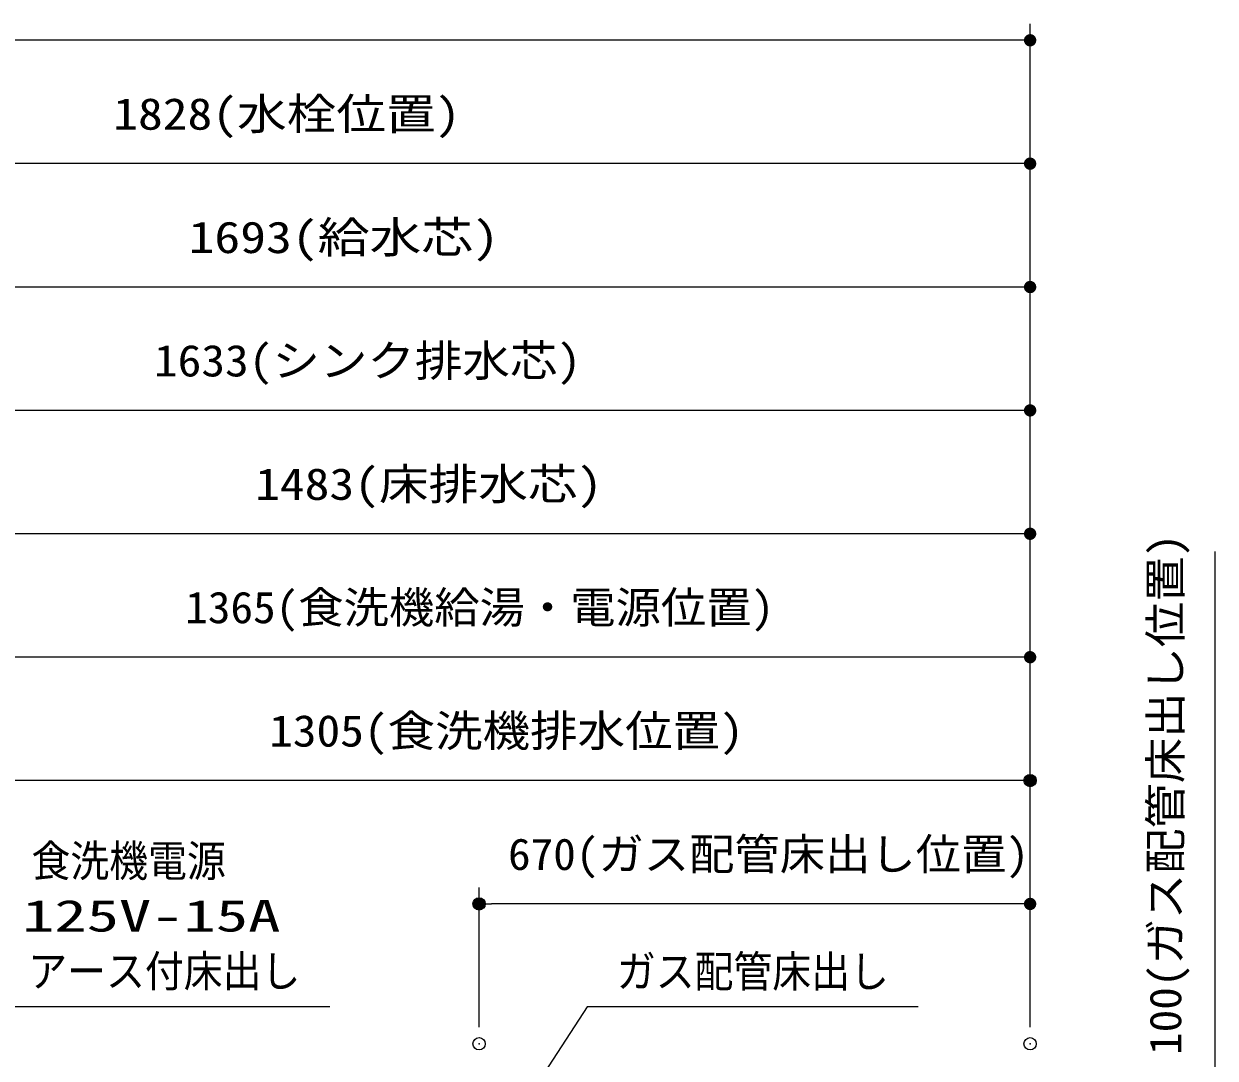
# Model space of a CAD drawing. Units: millimetres, scale not verified. Extents: x -9797 to 9797, y -4555 to 4555.
# Drawn here: x -6598 to -5149, y 1673 to 2930 of the extents above; entities that cross this region are included whole.
import ezdxf
from ezdxf.enums import TextEntityAlignment as Align

# ---------------------------------------------------------------- set-up
doc = ezdxf.new("R2010")
doc.units = ezdxf.units.MM
doc.header["$LTSCALE"] = 30
doc.header["$PDMODE"] = 32
doc.header["$PDSIZE"] = 15
for name, color, linetype, lineweight in [('0-0_0', 7, 'Continuous', 25), ('0-2_寸法ﾚｲﾔｰ', 30, 'Continuous', 13), ('0-3_DEFPOINTS', 7, 'Continuous', 25)]:
    doc.layers.add(name, color=color, linetype=linetype, lineweight=lineweight)
doc.styles.add('ＭＳ ゴシック', font='')
doc.styles.get('ＭＳ ゴシック').set_extended_font_data('MS Gothic')

# ---------------------------------------------------------------- blocks, each defined once
blk = doc.blocks.new('_DOT')
at = {"layer": '0-0_0', "color": 30}
blk.add_line((-15, 0), (-30, 0), dxfattribs=at)
for points in [[(0, 0), (-15, 0), (-14.88, 1.88)], [(0, 0), (-14.88, -1.88), (-15, 0)], [(0, 0), (-14.88, 1.88), (-14.53, 3.73)], [(0, 0), (-14.53, -3.73), (-14.88, -1.88)], [(0, 0), (-14.53, 3.73), (-13.95, 5.52)], [(0, 0), (-13.95, -5.52), (-14.53, -3.73)], [(0, 0), (-13.95, 5.52), (-13.14, 7.23)], [(0, 0), (-13.14, -7.23), (-13.95, -5.52)], [(0, 0), (-13.14, 7.23), (-12.14, 8.82)], [(0, 0), (-12.14, -8.82), (-13.14, -7.23)], [(0, 0), (-12.14, 8.82), (-10.93, 10.27)], [(0, 0), (-10.93, -10.27), (-12.14, -8.82)], [(0, 0), (-10.93, 10.27), (-9.56, 11.56)], [(0, 0), (-9.56, -11.56), (-10.93, -10.27)], [(0, 0), (-9.56, 11.56), (-8.04, 12.66)], [(0, 0), (-8.04, -12.66), (-9.56, -11.56)], [(0, 0), (-8.04, 12.66), (-6.39, 13.57)], [(0, 0), (-6.39, -13.57), (-8.04, -12.66)], [(0, 0), (-6.39, 13.57), (-4.64, 14.27)], [(0, 0), (-4.64, -14.27), (-6.39, -13.57)], [(0, 0), (-4.64, 14.27), (-2.81, 14.73)], [(0, 0), (-2.81, -14.73), (-4.64, -14.27)], [(0, 0), (-2.81, 14.73), (-0.94, 14.97)], [(0, 0), (-0.94, -14.97), (-2.81, -14.73)], [(0, 0), (-0.94, 14.97), (0.94, 14.97)], [(0, 0), (0.94, -14.97), (-0.94, -14.97)], [(0, 0), (0.94, 14.97), (2.81, 14.73)], [(0, 0), (2.81, 14.73), (4.64, 14.27)], [(0, 0), (4.64, 14.27), (6.39, 13.57)], [(0, 0), (6.39, 13.57), (8.04, 12.66)], [(0, 0), (8.04, 12.66), (9.56, 11.56)], [(0, 0), (9.56, 11.56), (10.93, 10.27)], [(0, 0), (10.93, 10.27), (12.14, 8.82)], [(0, 0), (12.14, 8.82), (13.14, 7.23)], [(0, 0), (13.14, 7.23), (13.95, 5.52)], [(0, 0), (13.95, 5.52), (14.53, 3.73)], [(0, 0), (14.53, 3.73), (14.88, 1.88)], [(0, 0), (14.88, 1.88), (15, 0)], [(0, 0), (2.81, -14.73), (0.94, -14.97)], [(0, 0), (4.64, -14.27), (2.81, -14.73)], [(0, 0), (6.39, -13.57), (4.64, -14.27)], [(0, 0), (8.04, -12.66), (6.39, -13.57)], [(0, 0), (9.56, -11.56), (8.04, -12.66)], [(0, 0), (10.93, -10.27), (9.56, -11.56)], [(0, 0), (12.14, -8.82), (10.93, -10.27)], [(0, 0), (13.14, -7.23), (12.14, -8.82)], [(0, 0), (13.95, -5.52), (13.14, -7.23)], [(0, 0), (14.53, -3.73), (13.95, -5.52)], [(0, 0), (14.88, -1.88), (14.53, -3.73)], [(0, 0), (15, 0), (14.88, -1.88)]]:
    blk.add_solid(points, dxfattribs=at)

msp = doc.modelspace()

# ---------------------------------------------------------------- linework, layer by layer
at = {"layer": '0-2_寸法ﾚｲﾔｰ'}
for p, q in [((-5374.06, 1710), (-5374.06, 2930)), ((-5389.06, 2910), (-7322.06, 2910)), ((-5374.06, 1710), (-5374.06, 2780)), ((-5389.06, 2760), (-7187.06, 2760)), ((-5374.06, 1710), (-5374.06, 2630)), ((-5389.06, 2610), (-7052.06, 2610)), ((-5374.06, 1710), (-5374.06, 2480)), ((-5389.06, 2460), (-6992.06, 2460)), ((-5374.06, 1710), (-5374.06, 2330)), ((-5389.06, 2310), (-6842.06, 2310)), ((-5149.06, 1635), (-5149.06, 2288.43)), ((-5374.06, 2030), (-5374.06, 2180)), ((-5389.06, 2160), (-6724.06, 2160)), ((-5374.06, 1710), (-5374.06, 2030)), ((-5389.06, 2010), (-6664.06, 2010)), ((-6044.06, 1710), (-6044.06, 1880)), ((-5374.06, 1710), (-5374.06, 1880)), ((-5389.06, 1860), (-6029.06, 1860))]:
    msp.add_line(p, q, dxfattribs=at)
for points in [[(-6225.52, 1735), (-6628.25, 1735), (-6728.12, 1551.74)], [(-5510.01, 1735), (-5912.74, 1735), (-6032, 1550.95)]]:
    msp.add_lwpolyline(points, dxfattribs=at)
at = {"layer": '0-3_DEFPOINTS'}
for p in [(-5374.06, 2010), (-6044.06, 1860), (-6044.06, 1690), (-5374.06, 1690), (-5374.06, 1690)]:
    msp.add_point(p, dxfattribs=at)

# ---------------------------------------------------------------- block references
at = {"layer": '0-2_寸法ﾚｲﾔｰ', "xscale": 0.5, "yscale": 0.5}
for p in [(-5374.06, 2910), (-5374.06, 2760), (-5374.06, 2610), (-5374.06, 2460), (-5374.06, 2310), (-5374.06, 2160), (-5374.06, 2010), (-5374.06, 1860)]:
    msp.add_blockref('_DOT', p, dxfattribs=at)
at = {"layer": '0-2_寸法ﾚｲﾔｰ', "xscale": 0.5, "yscale": 0.5, "rotation": 180}
msp.add_blockref('_DOT', (-6044.06, 1860), dxfattribs=at)

# ---------------------------------------------------------------- texts
at = {"layer": '0-2_寸法ﾚｲﾔｰ', "style": 'ＭＳ ゴシック'}
for s, height, width, p in [('1828(水栓位置)', 38.48, 1.15, (-6488.83, 2789.74)), ('1693(給水芯)', 38.48, 1.2, (-6397.33, 2639.74)), ('1633(シンク排水芯)', 38.49, 1.1, (-6439.33, 2489.74)), ('1483(床排水芯)', 38.48, 1.15, (-6316.33, 2339.74)), ('1365(食洗機給湯・電源位置)', 38.48, 1.05, (-6401.33, 2189.74)), ('1305(食洗機排水位置)', 38.49, 1.1, (-6299.33, 2039.74)), ('670(ガス配管床出し位置)', 38.48, 1.05, (-6008.87, 1889.74))]:
    msp.add_text(s, height=height, dxfattribs=dict(at, width=width)).set_placement(p, align=Align.BOTTOM_LEFT)
at = {"layer": '0-2_寸法ﾚｲﾔｰ', "style": 'ＭＳ ゴシック', "width": 1.05}
msp.add_text('100(ガス配管床出し位置)', height=38.48, rotation=90, dxfattribs=at).set_placement((-5178.8, 1676.43), align=Align.BOTTOM_LEFT)
at = {"layer": '0-2_寸法ﾚｲﾔｰ', "color": 7, "style": 'ＭＳ ゴシック'}
for s, height, width, p in [('食洗機電源', 38.49, 0.9, (-6588.25, 1881.55)), ('125V-15A', 38.48, 1.5, (-6599.68, 1814.89)), ('アース付床出し', 38.49, 0.9, (-6592.11, 1747.57)), ('ガス配管床出し', 38.49, 0.9, (-5876.55, 1747.15))]:
    msp.add_text(s, height=height, dxfattribs=dict(at, width=width)).set_placement(p, align=Align.BOTTOM_LEFT)

doc.saveas('drawing.dxf')
